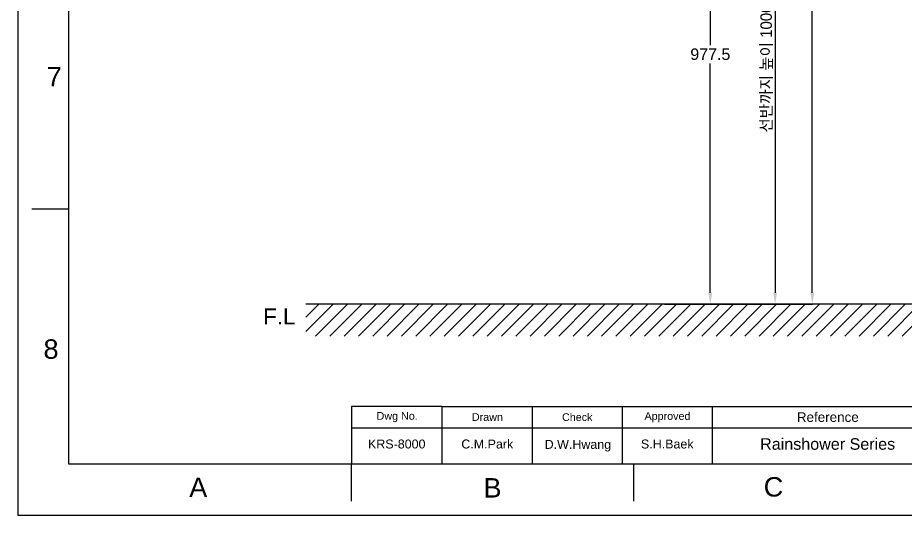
# Model space of a CAD drawing. Header units: millimetres. Extents: x 2433 to 4809, y -10272 to -6912.
# Drawn here: x 2433 to 3826, y -10272 to -9492 of the extents above; entities that cross this region are included whole.
import ezdxf

# ---------------------------------------------------------------- set-up
doc = ezdxf.new("R2010")
doc.units = ezdxf.units.MM
doc.layers.add('DIM', color=3, linetype='Continuous', lineweight=13)
for name, color, linetype in [('FORM', 7, 'Continuous'), ('hatch', 2, 'Continuous'), ('TEXT', 2, 'Continuous')]:
    doc.layers.add(name, color=color, linetype=linetype)
doc.styles.add('ARIAL', font='arial.ttf')
doc.styles.get("Standard").update_dxf_attribs({"font": 'arial.ttf'})
doc.dimstyles.get("Standard").update_dxf_attribs({"dimtxt": 15, "dimasz": 15, "dimexe": 0.18, "dimexo": 0.0625, "dimgap": 4, "dimtad": 0, "dimtih": 1, "dimtoh": 1, "dimdec": 1, "dimdsep": 46, "dimtxsty": 'ARIAL', "dimcen": 0, "dimclrd": 3, "dimclre": 3, "dimclrt": 3, "dimadec": 0, "dimazin": 0, "dimtfac": 1, "dimtdec": 1, "dimtofl": 0, "dimtmove": 0, "dimatfit": 3, "dimfxl": 1, "dimtolj": 1, "dimtzin": 0, "dimarcsym": 0})
doc.dimstyles.new('사본 Standard', dxfattribs={"dimtxt": 15, "dimasz": 15, "dimexe": 0.18, "dimexo": 0.0625, "dimgap": 5, "dimtad": 0, "dimdec": 1, "dimdsep": 46, "dimtxsty": 'Standard', "dimcen": 0.09, "dimadec": 0, "dimazin": 0, "dimtfac": 1, "dimtdec": 1, "dimtofl": 0, "dimtmove": 0, "dimatfit": 3, "dimfxl": 1, "dimtolj": 1, "dimtzin": 0, "dimarcsym": 0})

# ---------------------------------------------------------------- blocks, each defined once
blk = doc.blocks.new('*D43')
at = {"layer": 'Defpoints', "color": 0, "transparency": 16777216}
for p in [(3194, -7897.2), (3599.1, -9941.4), (3679.6, -9941.4)]:
    blk.add_point(p, dxfattribs=at)
at = {"layer": 'DIM', "color": 3, "lineweight": -2, "transparency": 16777216}
for p, q in [((3194.1, -7897.2), (3679.8, -7897.2)), ((3679.6, -7915.2), (3679.6, -8902.5)), ((3679.6, -9923.4), (3679.6, -8936.1)), ((3599.2, -9941.4), (3679.8, -9941.4))]:
    blk.add_line(p, q, dxfattribs=at)
at = {"layer": 'DIM', "color": 3, "transparency": 16777216}
for points in [[(3676.6, -7915.2), (3682.6, -7915.2), (3679.6, -7897.2)], [(3676.6, -9923.4), (3682.6, -9923.4), (3679.6, -9941.4)]]:
    blk.add_solid(points, dxfattribs=at)
at = {"layer": 'DIM', "color": 3, "transparency": 16777216, "insert": (3679.6, -8919.3), "char_height": 18, "attachment_point": 5, "style": 'ARIAL'}
blk.add_mtext('\\A1;(2280)', dxfattribs=at)
blk = doc.blocks.new('*D47')
at = {"layer": 'Defpoints', "color": 0, "transparency": 16777216}
for p in [(3259.5, -9157.2), (3519.6, -9941.4), (3541.4, -9941.4)]:
    blk.add_point(p, dxfattribs=at)
at = {"layer": 'DIM', "color": 3, "lineweight": -2, "transparency": 16777216}
for p, q in [((3259.6, -9157.2), (3519.8, -9157.2)), ((3519.6, -9175.2), (3519.6, -9535.1)), ((3519.6, -9923.4), (3519.6, -9563.5)), ((3541.4, -9941.4), (3519.4, -9941.4))]:
    blk.add_line(p, q, dxfattribs=at)
at = {"layer": 'DIM', "color": 3, "transparency": 16777216}
for points in [[(3516.6, -9175.2), (3522.6, -9175.2), (3519.6, -9157.2)], [(3516.6, -9923.4), (3522.6, -9923.4), (3519.6, -9941.4)]]:
    blk.add_solid(points, dxfattribs=at)
at = {"layer": 'DIM', "color": 3, "transparency": 16777216, "insert": (3519.6, -9549.3), "char_height": 18, "attachment_point": 5, "style": 'ARIAL'}
blk.add_mtext('\\A1;977.5', dxfattribs=at)
blk = doc.blocks.new('*D49')
at = {"layer": 'Defpoints', "color": 0, "transparency": 16777216}
for p in [(3447.5, -9096.7), (3447.5, -9941.4), (3621.3, -9941.4)]:
    blk.add_point(p, dxfattribs=at)
at = {"layer": 'DIM', "color": 0, "lineweight": -2, "transparency": 16777216}
for p, q in [((3447.6, -9096.7), (3621.4, -9096.7)), ((3621.3, -9114.7), (3621.3, -9923.4)), ((3447.6, -9941.4), (3621.4, -9941.4))]:
    blk.add_line(p, q, dxfattribs=at)
at = {"layer": 'DIM', "color": 0, "transparency": 16777216}
for points in [[(3618.3, -9114.7), (3624.3, -9114.7), (3621.3, -9096.7)], [(3618.3, -9923.4), (3624.3, -9923.4), (3621.3, -9941.4)]]:
    blk.add_solid(points, dxfattribs=at)
at = {"layer": 'DIM', "color": 3, "transparency": 16777216, "insert": (3608.2, -9519), "char_height": 18, "attachment_point": 5, "rotation": 90}
blk.add_mtext('\\A1;{\\fGulim|b0|i0|c129|p50;선반까지 높이 1000~1050mm}', dxfattribs=at)

msp = doc.modelspace()

# ---------------------------------------------------------------- hatches: boundary and pattern name
at = {"layer": 'hatch'}
h = msp.add_hatch(dxfattribs=at)
h.set_pattern_fill('ANSI31', color=256, scale=5)
h.set_pattern_definition([(45, (-10262.382, -4407.476), (-11.22532, 11.22532), [])])
h.paths.add_polyline_path([(4397.57, -9941.36), (2884.65, -9941.36), (2884.65, -9991.36), (4397.57, -9991.36)])

# ---------------------------------------------------------------- linework, layer by layer
msp.add_line((4397.57, -9941.36), (2884.65, -9941.36))
at = {"layer": 'FORM', "color": 7, "linetype": 'Continuous'}
for p, q in [((2432.61, -6912.37), (2432.61, -10272.37)), ((2512.61, -9792.37), (2454.46, -9792.37)), ((2955.83, -10192.39), (2955.83, -10250.53)), ((3399.03, -10192.38), (3399.03, -10250.53)), ((2432.61, -10272.37), (4808.61, -10272.37))]:
    msp.add_line(p, q, dxfattribs=at)
at = {"layer": 'FORM', "linetype": 'Continuous'}
for p, q in [((2512.61, -10192.37), (2512.61, -6992.37)), ((4728.61, -10192.37), (2512.61, -10192.37))]:
    msp.add_line(p, q, dxfattribs=at)
at = {"layer": 'FORM'}
for p, q in [((3098.25, -10101.96), (2956.61, -10101.96)), ((2956.61, -10101.96), (2956.61, -10192.37)), ((3098.25, -10101.96), (4728.61, -10101.96)), ((3098.25, -10101.96), (3098.25, -10192.37)), ((3239.89, -10101.96), (3239.89, -10192.37)), ((3381.52, -10192.37), (3381.52, -10101.96)), ((3523.16, -10192.37), (3523.16, -10101.96)), ((2956.61, -10135.11), (4366.97, -10135.11))]:
    msp.add_line(p, q, dxfattribs=at)

# ---------------------------------------------------------------- texts
at = {"color": 2, "insert": (2817.88, -9947.92), "char_height": 25, "attachment_point": 1}
msp.add_mtext_dynamic_manual_height_columns('F.L', width=106.6179, gutter_width=1, heights=[0], dxfattribs=at)
at = {"layer": 'FORM', "char_height": 30.5, "attachment_point": 5}
for s, width, insert in [('7', 200, (2489.99, -9584.44)), ('8', 200, (2484.87, -10011.88)), ('A', 40, (2715.88, -10228.67)), ('B', 40, (3177.68, -10229.35)), ('C', 40, (3618.69, -10228.04))]:
    msp.add_mtext_dynamic_manual_height_columns(s, width=width, gutter_width=50, heights=[0], dxfattribs=dict(at, insert=insert))
at = {"layer": 'TEXT', "attachment_point": 5}
for s, width, insert, char_height in [('Dwg No.', 141.6395, (3028.09, -10118.38), 12.054), ('Drawn', 141.6395, (3169.73, -10118.38), 12.054), ('Check', 141.6395, (3310.7, -10118.53), 12.054), ('Approved', 141.6395, (3452.34, -10118.53), 12.054), ('Reference', 361.6327, (3703.98, -10118.53), 15.068)]:
    msp.add_mtext_dynamic_manual_height_columns(s, width=width, gutter_width=75.34, heights=[0], dxfattribs=dict(at, insert=insert, char_height=char_height))
at = {"layer": 'TEXT', "attachment_point": 5, "style": 'ARIAL'}
for s, width, insert, char_height in [('KRS-8000', 141.6395, (3027.43, -10160.72), 14), ('C.M.Park', 141.6395, (3169.54, -10160.72), 14), ('D.W.Hwang', 141.6395, (3311.75, -10163.31), 14), ('S.H.Baek', 141.6395, (3451.98, -10160.72), 14), ('Rainshower Series', 274.403, (3703.74, -10160.72), 18.0816)]:
    msp.add_mtext_dynamic_manual_height_columns(s, width=width, gutter_width=75.34, heights=[0], dxfattribs=dict(at, insert=insert, char_height=char_height))

# ---------------------------------------------------------------- dimensions: what is measured, and where the dimension line sits
at = {"layer": 'DIM', "color": 3}
for base, p1, p2, text, dimstyle, override, picture, middle in [((3679.63, -9941.36), (3194, -7897.19), (3599.12, -9941.36), '(2280)', 'Standard', {"dimtxt": 18, "dimasz": 18, "dimgap": 5}, '*D43', (3679.63, -8919.27)), ((3621.26, -9941.36), (3447.51, -9096.67), (3447.51, -9941.36), '{\\fGulim|b0|i0|c129|p50;선반까지 높이 1000~1050mm}', '사본 Standard', {"dimtxt": 18, "dimasz": 18, "dimgap": 3, "dimtad": 3, "dimclrt": 3}, '*D49', (3608.24, -9519.01)), ((3519.63, -9941.36), (3259.5, -9157.22), (3541.41, -9941.36), '977.5', 'Standard', {"dimtxt": 18, "dimasz": 18, "dimgap": 5, "dimclrt": 3}, '*D47', (3519.63, -9549.29))]:
    dim = msp.add_linear_dim(base=base, p1=p1, p2=p2, angle=90, text=text, dimstyle=dimstyle, override=override, dxfattribs=at)
    dim.commit()
    dim.dimension.update_dxf_attribs({"geometry": picture, "text_midpoint": middle})

doc.saveas('drawing.dxf')
